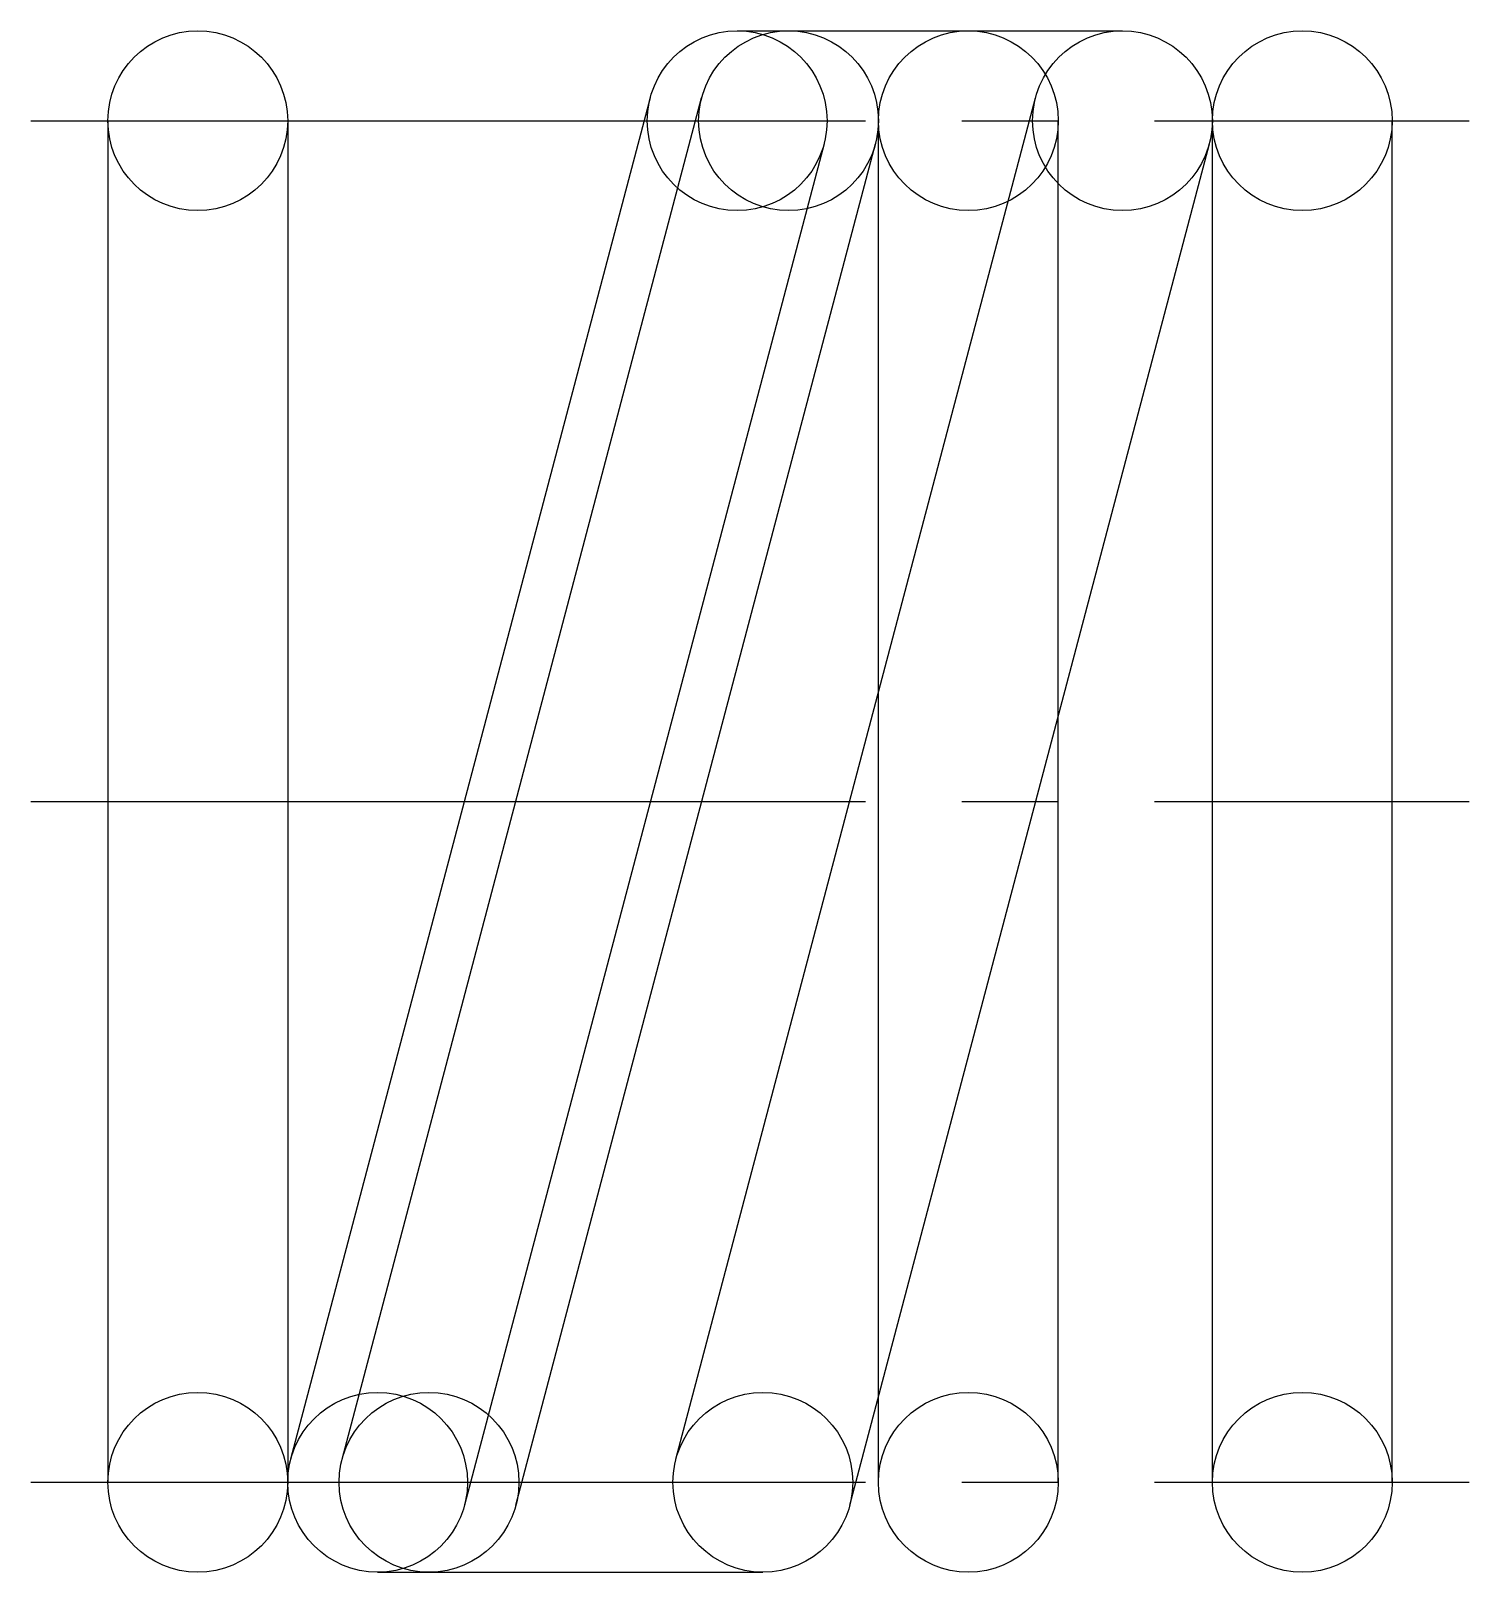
# Model space of a CAD drawing. Extents: x 1 to 16.8, y 1 to 14.5.
# Drawn here: x 11.25 to 16.85, y 8.46 to 14.46 of the extents above; entities outside this region: 2.
import ezdxf

# ---------------------------------------------------------------- set-up
doc = ezdxf.new("R2010")
doc.units = 0
doc.header["$LTSCALE"] = 0.25
doc.linetypes.add('CENTER', pattern=[17.5, 13, -1.5, 1.5, -1.5])
doc.linetypes.add('PHANTOM', pattern=[63.5, 31.75, -6.35, 6.35, -6.35, 6.35, -6.35])
doc.layers.get('0').update_dxf_attribs({"linetype": 'CONTINUOUS'})
doc.layers.add('CENTER', color=1, linetype='CENTER')

msp = doc.modelspace()

# ---------------------------------------------------------------- linework, layer by layer
at = {"color": 3, "linetype": 'PHANTOM'}
for p, q in [((13.9995, 14.4572), (15.4995, 14.4572)), ((12.4611, 8.8966), (13.8611, 14.1966)), ((14.5495, 8.8072), (14.5495, 14.1072)), ((15.2495, 8.8072), (15.2495, 14.1072)), ((13.1379, 8.7178), (14.5379, 14.0178)), ((12.5995, 8.4572), (14.0995, 8.4572))]:
    msp.add_line(p, q, dxfattribs=at)
for p, q in [((13.6611, 14.1966), (12.2611, 8.8966)), ((13.7611, 8.8966), (15.1611, 14.1966)), ((11.5495, 14.1072), (11.5495, 8.8072)), ((12.2495, 14.1072), (12.2495, 8.8072)), ((15.8495, 8.8072), (15.8495, 14.1072)), ((16.5495, 8.8072), (16.5495, 14.1072)), ((14.3379, 14.0178), (12.9379, 8.7178)), ((14.4379, 8.7178), (15.8379, 14.0178)), ((11.5495, 12.7822), (11.5495, 12.7823)), ((11.5495, 11.4572), (11.5496, 11.4572))]:
    msp.add_line(p, q)
for centre in [(11.8995, 14.1072), (13.9995, 14.1072), (15.4995, 14.1072), (16.1995, 14.1072), (11.8995, 8.8072), (12.5995, 8.8072), (14.0995, 8.8072), (16.1995, 8.8072)]:
    msp.add_circle(centre, 0.35)
for centre in [(14.1995, 14.1072), (14.8995, 14.1072), (12.7995, 8.8072), (14.8995, 8.8072)]:
    msp.add_circle(centre, 0.35, dxfattribs=at)
at = {"layer": 'CENTER', "color": 1, "linetype": 'CENTER'}
for p, q in [((11.2495, 14.1072), (16.8495, 14.1072)), ((11.2495, 11.4572), (16.8495, 11.4572)), ((11.2495, 8.8072), (16.8495, 8.8072))]:
    msp.add_line(p, q, dxfattribs=at)

# ---------------------------------------------------------------- texts
for s, p in [('WB6-5', (1, 2.5)), ('WB06', (1, 1))]:
    msp.add_text(s, height=0.4).set_placement(p)

doc.saveas('drawing.dxf')
